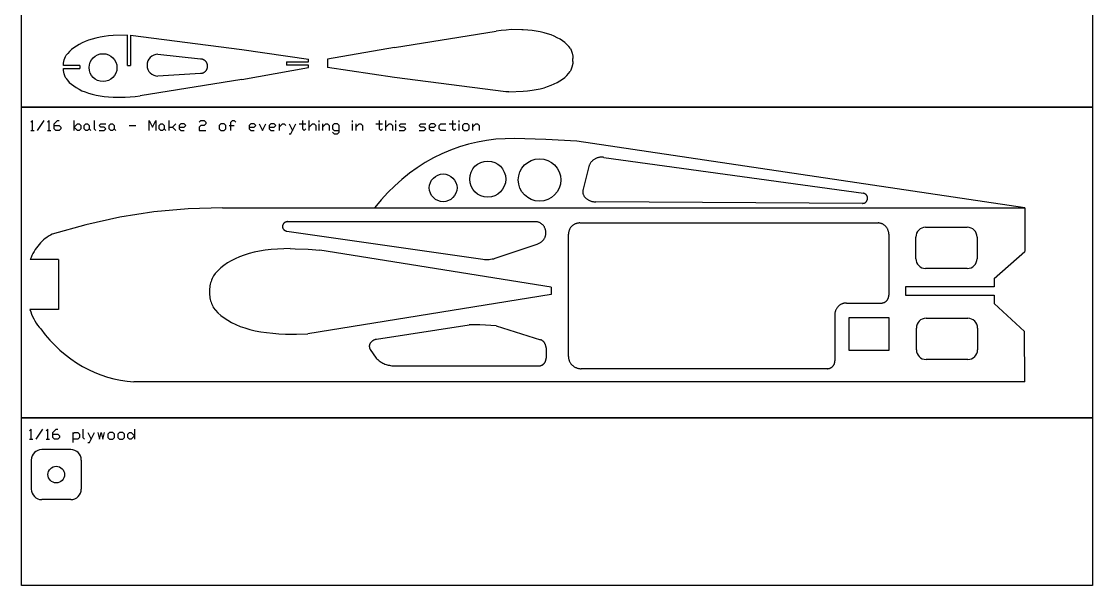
# Model space of a CAD drawing. Extents: x 0.4 to 69.6, y 0 to 36.6.
# Drawn here: x 37.49 to 69.64, y 0.1 to 17.03 of the extents above; entities that cross this region are included whole.
import ezdxf

# ---------------------------------------------------------------- set-up
doc = ezdxf.new("R2010")
doc.units = 0
doc.layers.get('0').update_dxf_attribs({"linetype": 'CONTINUOUS'})
doc.layers.add('OBJ', color=7, linetype='CONTINUOUS')

msp = doc.modelspace()

# ---------------------------------------------------------------- linework, layer by layer
at = {"color": 7, "linetype": 'CONTINUOUS'}
for p, q in [((48.683, 16.245, 0), (51.739, 16.739, 0)), ((52.511, 16.779, 0), (52.189, 16.782, 0)), ((40.67, 16.616, 0), (40.243, 16.603, 0)), ((40.67, 15.709, 0), (40.67, 16.616, 0)), ((40.763, 16.616, 0), (40.763, 15.709, 0)), ((44.103, 16.186, 0), (46.109, 15.892, 0)), ((48.683, 16.245, 0), (46.679, 15.892, 0)), ((41.586, 16.041, 0), (42.863, 15.908, 0)), ((45.448, 15.812, 0), (46.109, 15.812, 0)), ((45.448, 15.812, 0), (45.448, 15.719, 0)), ((46.109, 15.812, 0), (46.109, 15.892, 0)), ((46.679, 15.892, 0), (46.679, 15.642, 0)), ((54.037, 15.825, 0), (54.037, 15.918, 0)), ((39.241, 15.709, 0), (38.751, 15.709, 0)), ((38.751, 15.616, 0), (39.242, 15.616, 0)), ((39.242, 15.709, 0), (39.242, 15.616, 0)), ((40.67, 15.709, 0), (40.763, 15.709, 0)), ((42.863, 15.461, 0), (41.586, 15.385, 0)), ((44.105, 15.289, 0), (46.108, 15.642, 0)), ((46.108, 15.719, 0), (45.448, 15.719, 0)), ((46.108, 15.642, 0), (46.108, 15.719, 0)), ((48.685, 15.349, 0), (46.679, 15.642, 0)), ((44.105, 15.289, 0), (41.049, 14.795, 0)), ((52.118, 14.919, 0), (52.025, 14.919, 0)), ((52.118, 14.919, 0), (52.545, 14.931, 0)), ((40.277, 14.755, 0), (40.599, 14.752, 0)), ((67.599, 11.438, 0), (54.162, 13.433, 0)), ((54.966, 12.949, 0), (62.763, 11.871, 0)), ((54.519, 12.674, 0), (54.347, 11.995, 0)), ((62.734, 11.568, 0), (54.73, 11.613, 0)), ((43.523, 11.438, 0), (67.599, 11.438, 0)), ((43.523, 11.438, 0), (43.523, 11.438, 0)), ((43.523, 11.438, 0), (43.523, 11.438, 0)), ((43.523, 11.438, 0), (43.523, 11.438, 0)), ((43.523, 11.438, 0), (43.523, 11.438, 0)), ((43.523, 11.438, 0), (43.523, 11.438, 0)), ((43.523, 11.438, 0), (43.523, 11.438, 0)), ((43.523, 11.438, 0), (43.523, 11.438, 0)), ((43.523, 11.438, 0), (43.523, 11.438, 0)), ((67.599, 11.438, 0), (67.599, 10.119, 0)), ((45.486, 11.019, 0), (52.913, 11.019, 0)), ((54.246, 10.979, 0), (63.202, 10.979, 0)), ((45.458, 10.732, 0), (51.336, 9.889, 0)), ((53.906, 6.969, 0), (53.906, 10.646, 0)), ((63.52, 10.641, 0), (63.52, 8.808, 0)), ((64.625, 10.851, 0), (65.877, 10.851, 0)), ((51.709, 9.918, 0), (52.971, 10.345, 0)), ((64.332, 9.907, 0), (64.332, 10.559, 0)), ((66.17, 10.559, 0), (66.17, 9.907, 0)), ((45.557, 10.21, 0), (45.709, 10.207, 0)), ((45.709, 10.207, 0), (46.098, 10.191, 0)), ((46.098, 10.191, 0), (46.44, 10.163, 0)), ((53.387, 9.049, 0), (46.44, 10.163, 0)), ((66.681, 9.311, 0), (67.599, 10.119, 0)), ((38.6, 9.88), (37.755, 9.88)), ((38.6, 9.88), (38.6, 8.38)), ((43.304, 9.46, 0), (43.33, 9.489, 0)), ((65.877, 9.614, 0), (64.625, 9.614, 0)), ((53.387, 9.049, 0), (53.387, 8.831, 0)), ((66.681, 9.061, 0), (64.026, 9.061, 0)), ((64.026, 9.061, 0), (64.026, 8.811, 0)), ((66.681, 9.311, 0), (66.681, 9.061, 0)), ((43.131, 8.958, 0), (43.131, 8.865, 0)), ((53.387, 8.831, 0), (46.089, 7.652, 0)), ((64.026, 8.811, 0), (66.681, 8.811, 0)), ((64.026, 8.811, 0), (64.026, 8.811, 0)), ((64.026, 8.811, 0), (64.026, 8.811, 0)), ((64.026, 8.811, 0), (64.026, 8.811, 0)), ((64.026, 8.811, 0), (64.026, 8.811, 0)), ((64.026, 8.811, 0), (64.026, 8.811, 0)), ((64.026, 8.811, 0), (64.026, 8.811, 0)), ((64.026, 8.811, 0), (64.026, 8.811, 0)), ((64.026, 8.811, 0), (64.026, 8.811, 0)), ((66.681, 8.811, 0), (66.681, 8.561, 0)), ((38.6, 8.38), (37.745, 8.38)), ((62.248, 8.576, 0), (63.298, 8.576, 0)), ((66.683, 8.561, 0), (67.598, 7.724, 0)), ((61.9, 8.23, 0), (61.9, 6.838, 0)), ((62.322, 8.136, 0), (62.322, 7.159, 0)), ((63.528, 8.136, 0), (62.322, 8.136, 0)), ((63.528, 7.159, 0), (63.528, 8.136, 0)), ((63.528, 8.136, 0), (63.528, 8.136, 0)), ((63.528, 8.136, 0), (63.528, 8.136, 0)), ((63.528, 8.136, 0), (63.528, 8.136, 0)), ((63.528, 8.136, 0), (63.528, 8.136, 0)), ((63.528, 8.136, 0), (63.528, 8.136, 0)), ((63.528, 8.136, 0), (63.528, 8.136, 0)), ((63.528, 8.136, 0), (63.528, 8.136, 0)), ((63.528, 8.136, 0), (63.528, 8.136, 0)), ((64.64, 8.118, 0), (65.892, 8.118, 0)), ((48.149, 7.488, 0), (50.928, 7.92, 0)), ((51.734, 7.889, 0), (53.071, 7.473, 0)), ((64.347, 7.174, 0), (64.347, 7.826, 0)), ((66.185, 7.826, 0), (66.185, 7.174, 0)), ((67.599, 6.213, 0), (67.598, 7.724, 0)), ((45.614, 7.639, 0), (45.741, 7.642, 0)), ((45.741, 7.642, 0), (46.089, 7.652, 0)), ((47.958, 7.183, 0), (48.14, 6.919, 0)), ((53.234, 7.23, 0), (53.234, 6.92, 0)), ((62.322, 7.159, 0), (63.528, 7.159, 0)), ((65.892, 6.881, 0), (64.64, 6.881, 0)), ((48.676, 6.687, 0), (53.012, 6.687, 0)), ((61.678, 6.606, 0), (54.289, 6.606, 0)), ((67.599, 6.213, 0), (40.858, 6.213, 0))]:
    msp.add_line(p, q, dxfattribs=at)
at = {"color": 7, "linetype": 'CONTINUOUS', "ltscale": 0.25}
for p, q in [((39.405, 16.423, 0), (39.309, 16.384, 0)), ((39.505, 16.464, 0), (39.405, 16.423, 0)), ((39.611, 16.499, 0), (39.505, 16.464, 0)), ((39.727, 16.529, 0), (39.611, 16.499, 0)), ((39.848, 16.554, 0), (39.727, 16.529, 0)), ((39.975, 16.574, 0), (39.848, 16.554, 0)), ((40.106, 16.594, 0), (39.975, 16.574, 0)), ((40.243, 16.603, 0), (40.106, 16.594, 0)), ((40.763, 16.616, 0), (44.103, 16.186, 0)), ((38.929, 16.126, 0), (38.877, 16.068, 0)), ((38.99, 16.185, 0), (38.929, 16.126, 0)), ((39.061, 16.239, 0), (38.99, 16.185, 0)), ((39.137, 16.288, 0), (39.061, 16.239, 0)), ((39.218, 16.338, 0), (39.137, 16.288, 0)), ((39.309, 16.384, 0), (39.218, 16.338, 0)), ((53.963, 16.211, 0), (53.983, 16.169, 0)), ((53.983, 16.169, 0), (54.015, 16.077, 0)), ((54.015, 16.077, 0), (54.034, 15.981, 0)), ((38.751, 15.709, 0), (38.754, 15.771, 0)), ((38.754, 15.771, 0), (38.776, 15.876, 0)), ((38.776, 15.876, 0), (38.808, 15.972, 0)), ((38.808, 15.972, 0), (38.83, 16.011, 0)), ((38.877, 16.068, 0), (38.83, 16.011, 0)), ((54.034, 15.763, 0), (54.012, 15.659, 0)), ((54.034, 15.981, 0), (54.037, 15.918, 0)), ((54.037, 15.825, 0), (54.034, 15.763, 0)), ((38.754, 15.554, 0), (38.751, 15.616, 0)), ((38.773, 15.458, 0), (38.754, 15.554, 0)), ((38.805, 15.366, 0), (38.773, 15.458, 0)), ((53.859, 15.409, 0), (53.911, 15.467, 0)), ((53.911, 15.467, 0), (53.957, 15.523, 0)), ((53.98, 15.563, 0), (53.957, 15.523, 0)), ((54.012, 15.659, 0), (53.98, 15.563, 0)), ((38.825, 15.324, 0), (38.805, 15.366, 0)), ((52.025, 14.919, 0), (48.685, 15.349, 0)), ((53.282, 15.071, 0), (53.383, 15.111, 0)), ((53.383, 15.111, 0), (53.479, 15.151, 0)), ((53.479, 15.151, 0), (53.57, 15.196, 0)), ((53.57, 15.196, 0), (53.651, 15.246, 0)), ((53.651, 15.246, 0), (53.727, 15.295, 0)), ((53.727, 15.295, 0), (53.798, 15.35, 0)), ((53.798, 15.35, 0), (53.859, 15.409, 0)), ((52.545, 14.931, 0), (52.682, 14.94, 0)), ((52.682, 14.94, 0), (52.813, 14.961, 0)), ((52.813, 14.961, 0), (52.94, 14.98, 0)), ((52.94, 14.98, 0), (53.061, 15.005, 0)), ((53.061, 15.005, 0), (53.177, 15.036, 0)), ((53.177, 15.036, 0), (53.282, 15.071, 0)), ((44.172, 10.014, 0), (44.034, 9.964, 0)), ((44.319, 10.059, 0), (44.172, 10.014, 0)), ((44.476, 10.103, 0), (44.319, 10.059, 0)), ((44.637, 10.134, 0), (44.476, 10.103, 0)), ((44.807, 10.159, 0), (44.637, 10.134, 0)), ((44.987, 10.184, 0), (44.807, 10.159, 0)), ((45.175, 10.197, 0), (44.987, 10.184, 0)), ((45.364, 10.203, 0), (45.175, 10.197, 0)), ((45.557, 10.21, 0), (45.364, 10.203, 0)), ((43.564, 9.706, 0), (43.472, 9.631, 0)), ((43.67, 9.782, 0), (43.564, 9.706, 0)), ((43.781, 9.845, 0), (43.67, 9.782, 0)), ((43.9, 9.907, 0), (43.781, 9.845, 0)), ((44.034, 9.964, 0), (43.9, 9.907, 0)), ((43.304, 9.46, 0), (43.25, 9.389, 0)), ((43.39, 9.549, 0), (43.33, 9.489, 0)), ((43.472, 9.631, 0), (43.39, 9.549, 0))]:
    msp.add_line(p, q, dxfattribs=at)
at = {"color": 7, "linetype": 'CONTINUOUS', "flags": 128}
for points in [[(69.636, 14.451), (37.489, 14.451), (37.489, 29.002), (69.636, 29.002)], [(69.636, 5.135), (37.489, 5.135), (37.489, 14.451), (69.636, 14.451)], [(37.489, 5.135), (69.636, 5.135), (69.636, 0.097), (37.489, 0.097)]]:
    msp.add_lwpolyline(points, close=True, dxfattribs=at)
at = {"color": 7, "linetype": 'CONTINUOUS', "ltscale": 0.25, "flags": 128}
for points in [[(52.189, 16.782), (52.032, 16.769), (51.887, 16.757), (51.739, 16.739)], [(53.963, 16.211), (53.915, 16.272), (53.862, 16.339), (53.796, 16.392), (53.73, 16.444), (53.654, 16.495), (53.57, 16.538), (53.481, 16.587), (53.383, 16.622), (53.281, 16.656), (53.175, 16.69), (53.059, 16.715), (52.939, 16.74), (52.815, 16.758), (52.686, 16.769), (52.549, 16.779), (52.511, 16.779)], [(38.825, 15.324), (38.873, 15.262), (38.926, 15.195), (38.992, 15.143), (39.058, 15.091), (39.134, 15.04), (39.218, 14.996), (39.307, 14.948), (39.404, 14.913), (39.507, 14.879), (39.613, 14.845), (39.729, 14.819), (39.849, 14.794), (39.973, 14.776), (40.102, 14.765), (40.239, 14.756), (40.277, 14.755)], [(40.599, 14.752), (40.756, 14.766), (40.901, 14.778), (41.049, 14.795)], [(43.248, 8.438), (43.315, 8.359), (43.388, 8.284), (43.476, 8.205), (43.573, 8.134), (43.679, 8.064), (43.79, 7.994), (43.919, 7.934), (44.053, 7.874), (44.195, 7.828), (44.347, 7.783), (44.507, 7.746), (44.676, 7.711), (44.849, 7.688), (45.032, 7.667), (45.219, 7.652), (45.414, 7.645), (45.614, 7.639)]]:
    msp.add_lwpolyline(points, dxfattribs=at)
at = {"color": 7, "linetype": 'CONTINUOUS'}
for points in [[(42.863, 15.908), (42.874, 15.908), (42.884, 15.907), (42.895, 15.906), (42.906, 15.904), (42.916, 15.901), (42.926, 15.897), (42.937, 15.894), (42.947, 15.889), (42.956, 15.884), (42.966, 15.878), (42.975, 15.872), (42.984, 15.866), (42.992, 15.859), (43, 15.851), (43.008, 15.843), (43.016, 15.834), (43.023, 15.825), (43.029, 15.816), (43.035, 15.806), (43.041, 15.796), (43.046, 15.786), (43.051, 15.776), (43.055, 15.765), (43.058, 15.754), (43.061, 15.742), (43.064, 15.731), (43.066, 15.72), (43.067, 15.708), (43.068, 15.696), (43.068, 15.685), (43.068, 15.673), (43.067, 15.661), (43.066, 15.649), (43.064, 15.638), (43.061, 15.627), (43.058, 15.615), (43.055, 15.604), (43.051, 15.593), (43.046, 15.583), (43.041, 15.573), (43.035, 15.563), (43.029, 15.553), (43.023, 15.544), (43.016, 15.535), (43.008, 15.526), (43, 15.518), (42.992, 15.511), (42.984, 15.503), (42.975, 15.497), (42.966, 15.491), (42.956, 15.485), (42.947, 15.48), (42.937, 15.475), (42.926, 15.472), (42.916, 15.468), (42.906, 15.466), (42.895, 15.463), (42.884, 15.462), (42.874, 15.461), (42.863, 15.461)], [(43.25, 9.389), (43.23, 9.349), (43.212, 9.309), (43.195, 9.267), (43.18, 9.225), (43.167, 9.181), (43.156, 9.138), (43.147, 9.093), (43.139, 9.049), (43.134, 9.003), (43.131, 8.958)], [(43.131, 8.865), (43.134, 8.82), (43.139, 8.775), (43.147, 8.731), (43.156, 8.687), (43.167, 8.644), (43.179, 8.601), (43.194, 8.559), (43.21, 8.518), (43.229, 8.478), (43.248, 8.438)]]:
    msp.add_lwpolyline(points, dxfattribs=at)
at = {"linetype": 'BYBLOCK', "flags": 128}
for points in [[(37.822, 13.751), (37.822, 14.051), (37.772, 14.001)], [(37.972, 13.751), (38.172, 14.051)], [(38.322, 13.751), (38.322, 14.051), (38.272, 14.001)], [(38.472, 13.901), (38.622, 13.901), (38.672, 13.851), (38.672, 13.801), (38.622, 13.751), (38.522, 13.751), (38.472, 13.801), (38.472, 13.951), (38.572, 14.051), (38.622, 14.051)], [(39.072, 13.751), (39.072, 14.051)], [(39.072, 13.851), (39.172, 13.951), (39.222, 13.951), (39.272, 13.901), (39.272, 13.801), (39.222, 13.751), (39.172, 13.751), (39.072, 13.851)], [(39.522, 13.801), (39.472, 13.751), (39.422, 13.751), (39.372, 13.801), (39.372, 13.901), (39.422, 13.951), (39.472, 13.951), (39.522, 13.901), (39.522, 13.801), (39.572, 13.751)], [(39.672, 14.051), (39.672, 13.801), (39.722, 13.751)], [(39.822, 13.751), (39.972, 13.751), (40.022, 13.801), (39.972, 13.851), (39.872, 13.851), (39.822, 13.901), (39.872, 13.951), (40.022, 13.951)], [(40.272, 13.801), (40.222, 13.751), (40.172, 13.751), (40.122, 13.801), (40.122, 13.901), (40.172, 13.951), (40.222, 13.951), (40.272, 13.901), (40.272, 13.801), (40.322, 13.751)], [(40.722, 13.901), (40.922, 13.901)], [(41.322, 13.751), (41.322, 14.051), (41.422, 13.851), (41.522, 14.051), (41.522, 13.751)], [(41.772, 13.801), (41.722, 13.751), (41.672, 13.751), (41.622, 13.801), (41.622, 13.901), (41.672, 13.951), (41.722, 13.951), (41.772, 13.901), (41.772, 13.801), (41.822, 13.751)], [(41.922, 13.751), (41.922, 14.051)], [(41.922, 13.851), (42.022, 13.851), (42.122, 13.951)], [(42.022, 13.851), (42.122, 13.751)], [(42.222, 13.851), (42.372, 13.851), (42.422, 13.901), (42.372, 13.951), (42.272, 13.951), (42.222, 13.901), (42.222, 13.801), (42.272, 13.751), (42.372, 13.751)], [(42.822, 14.001), (42.872, 14.051), (42.972, 14.051), (43.022, 14.001), (43.022, 13.951), (42.972, 13.901), (42.872, 13.901), (42.822, 13.851), (42.822, 13.751), (43.022, 13.751)], [(43.472, 13.751), (43.572, 13.751), (43.622, 13.801), (43.622, 13.901), (43.572, 13.951), (43.472, 13.951), (43.422, 13.901), (43.422, 13.801), (43.472, 13.751)], [(43.722, 13.901), (43.872, 13.901)], [(43.772, 13.751), (43.772, 14.001), (43.822, 14.051), (43.872, 14.051), (43.922, 14.001)], [(44.322, 13.851), (44.472, 13.851), (44.522, 13.901), (44.472, 13.951), (44.372, 13.951), (44.322, 13.901), (44.322, 13.801), (44.372, 13.751), (44.472, 13.751)], [(44.622, 13.951), (44.722, 13.751), (44.822, 13.951)], [(44.922, 13.851), (45.072, 13.851), (45.122, 13.901), (45.072, 13.951), (44.972, 13.951), (44.922, 13.901), (44.922, 13.801), (44.972, 13.751), (45.072, 13.751)], [(45.222, 13.951), (45.222, 13.751)], [(45.222, 13.851), (45.322, 13.951), (45.372, 13.951), (45.422, 13.901)], [(45.522, 13.651), (45.572, 13.651), (45.722, 13.951)], [(45.522, 13.951), (45.622, 13.751)], [(45.822, 13.951), (46.022, 13.951)], [(45.922, 14.051), (45.922, 13.801), (45.972, 13.751), (46.022, 13.801)], [(46.122, 13.751), (46.122, 14.051)], [(46.122, 13.851), (46.222, 13.951), (46.272, 13.951), (46.322, 13.901), (46.322, 13.751)], [(46.422, 14.001), (46.422, 14.051)], [(46.422, 13.751), (46.422, 13.951)], [(46.522, 13.951), (46.522, 13.751)], [(46.522, 13.851), (46.622, 13.951), (46.672, 13.951), (46.722, 13.901), (46.722, 13.751)], [(46.822, 13.701), (46.872, 13.651), (46.972, 13.651), (47.022, 13.701), (47.022, 13.901), (46.972, 13.951), (46.872, 13.951), (46.822, 13.901), (46.822, 13.801), (46.872, 13.751), (47.022, 13.751)], [(47.422, 14.001), (47.422, 14.051)], [(47.422, 13.751), (47.422, 13.951)], [(47.522, 13.951), (47.522, 13.751)], [(47.522, 13.851), (47.622, 13.951), (47.672, 13.951), (47.722, 13.901), (47.722, 13.751)], [(48.122, 13.951), (48.322, 13.951)], [(48.222, 14.051), (48.222, 13.801), (48.272, 13.751), (48.322, 13.801)], [(48.422, 13.751), (48.422, 14.051)], [(48.422, 13.851), (48.522, 13.951), (48.572, 13.951), (48.622, 13.901), (48.622, 13.751)], [(48.722, 14.001), (48.722, 14.051)], [(48.722, 13.751), (48.722, 13.951)], [(48.822, 13.751), (48.972, 13.751), (49.022, 13.801), (48.972, 13.851), (48.872, 13.851), (48.822, 13.901), (48.872, 13.951), (49.022, 13.951)], [(49.422, 13.751), (49.572, 13.751), (49.622, 13.801), (49.572, 13.851), (49.472, 13.851), (49.422, 13.901), (49.472, 13.951), (49.622, 13.951)], [(49.722, 13.851), (49.872, 13.851), (49.922, 13.901), (49.872, 13.951), (49.772, 13.951), (49.722, 13.901), (49.722, 13.801), (49.772, 13.751), (49.872, 13.751)], [(50.222, 13.751), (50.072, 13.751), (50.022, 13.801), (50.022, 13.901), (50.072, 13.951), (50.222, 13.951)], [(50.322, 13.951), (50.522, 13.951)], [(50.422, 14.051), (50.422, 13.801), (50.472, 13.751), (50.522, 13.801)], [(50.622, 14.001), (50.622, 14.051)], [(50.622, 13.751), (50.622, 13.951)], [(50.772, 13.751), (50.872, 13.751), (50.922, 13.801), (50.922, 13.901), (50.872, 13.951), (50.772, 13.951), (50.722, 13.901), (50.722, 13.801), (50.772, 13.751)], [(51.022, 13.951), (51.022, 13.751)], [(51.022, 13.851), (51.122, 13.951), (51.172, 13.951), (51.222, 13.901), (51.222, 13.751)], [(37.772, 13.751), (37.872, 13.751)], [(38.272, 13.751), (38.372, 13.751)], [(37.778, 4.495), (37.778, 4.795), (37.728, 4.745)], [(37.928, 4.495), (38.128, 4.795)], [(38.278, 4.495), (38.278, 4.795), (38.228, 4.745)], [(38.428, 4.645), (38.578, 4.645), (38.628, 4.595), (38.628, 4.545), (38.578, 4.495), (38.478, 4.495), (38.428, 4.545), (38.428, 4.695), (38.528, 4.795), (38.578, 4.795)], [(39.028, 4.695), (39.028, 4.395)], [(39.028, 4.645), (39.078, 4.695), (39.178, 4.695), (39.228, 4.645), (39.228, 4.545), (39.178, 4.495), (39.028, 4.495)], [(39.328, 4.795), (39.328, 4.545), (39.378, 4.495)], [(39.478, 4.395), (39.528, 4.395), (39.678, 4.695)], [(39.478, 4.695), (39.578, 4.495)], [(39.778, 4.695), (39.828, 4.495), (39.878, 4.695), (39.928, 4.495), (39.978, 4.695)], [(40.128, 4.495), (40.228, 4.495), (40.278, 4.545), (40.278, 4.645), (40.228, 4.695), (40.128, 4.695), (40.078, 4.645), (40.078, 4.545), (40.128, 4.495)], [(40.428, 4.495), (40.528, 4.495), (40.578, 4.545), (40.578, 4.645), (40.528, 4.695), (40.428, 4.695), (40.378, 4.645), (40.378, 4.545), (40.428, 4.495)], [(40.878, 4.595), (40.778, 4.495), (40.728, 4.495), (40.678, 4.545), (40.678, 4.645), (40.728, 4.695), (40.778, 4.695), (40.878, 4.595)], [(40.878, 4.795), (40.878, 4.495)], [(37.728, 4.495), (37.828, 4.495)], [(38.228, 4.495), (38.328, 4.495)]]:
    msp.add_lwpolyline(points, dxfattribs=at)
at = {"color": 7, "linetype": 'CONTINUOUS', "flags": 128}
for points in [[(52.282, 13.511), (52.004, 13.509), (51.726, 13.491), (51.45, 13.458), (51.175, 13.408), (50.903, 13.343), (50.635, 13.263), (50.37, 13.167), (50.111, 13.056), (49.857, 12.93), (49.609, 12.79), (49.367, 12.637), (49.134, 12.469), (48.908, 12.288), (48.691, 12.095), (48.484, 11.889), (48.286, 11.672), (48.099, 11.444)], [(54.162, 13.433), (53.223, 13.488), (52.282, 13.511)], [(54.966, 12.949), (54.946, 12.952), (54.926, 12.953), (54.906, 12.954), (54.886, 12.954), (54.865, 12.952), (54.845, 12.95), (54.826, 12.947), (54.806, 12.943), (54.786, 12.938), (54.767, 12.932), (54.749, 12.925), (54.73, 12.917), (54.712, 12.908), (54.695, 12.899), (54.678, 12.889), (54.662, 12.877), (54.646, 12.865), (54.631, 12.853), (54.616, 12.839), (54.603, 12.825), (54.59, 12.81), (54.578, 12.795), (54.567, 12.779), (54.556, 12.763), (54.547, 12.746), (54.539, 12.728), (54.531, 12.711), (54.524, 12.693), (54.519, 12.674)], [(54.347, 11.995), (54.343, 11.979), (54.339, 11.964), (54.337, 11.948), (54.336, 11.932), (54.336, 11.916), (54.337, 11.9), (54.338, 11.884), (54.341, 11.868), (54.345, 11.853), (54.35, 11.837), (54.356, 11.822), (54.364, 11.807), (54.372, 11.792), (54.381, 11.778), (54.391, 11.764), (54.401, 11.751), (54.413, 11.737), (54.426, 11.725), (54.439, 11.713), (54.453, 11.701), (54.468, 11.69), (54.484, 11.68), (54.5, 11.671), (54.517, 11.662), (54.535, 11.653), (54.553, 11.646), (54.571, 11.639), (54.59, 11.633), (54.61, 11.628), (54.629, 11.623), (54.649, 11.62), (54.669, 11.617), (54.689, 11.615), (54.71, 11.613), (54.73, 11.613)], [(62.734, 11.568), (62.742, 11.568), (62.749, 11.569), (62.757, 11.57), (62.765, 11.571), (62.772, 11.573), (62.78, 11.575), (62.787, 11.578), (62.794, 11.581), (62.801, 11.584), (62.808, 11.588), (62.815, 11.592), (62.821, 11.596), (62.827, 11.601), (62.833, 11.606), (62.839, 11.612), (62.844, 11.617), (62.849, 11.623), (62.854, 11.629), (62.858, 11.636), (62.863, 11.642), (62.866, 11.649), (62.87, 11.656), (62.873, 11.664), (62.876, 11.671), (62.878, 11.679), (62.88, 11.686), (62.881, 11.694), (62.883, 11.702), (62.883, 11.71), (62.884, 11.717), (62.884, 11.725), (62.883, 11.733), (62.882, 11.741), (62.881, 11.749), (62.88, 11.757), (62.878, 11.764), (62.875, 11.772), (62.872, 11.779), (62.869, 11.786), (62.866, 11.793), (62.862, 11.8), (62.858, 11.807), (62.853, 11.813), (62.848, 11.819), (62.843, 11.825), (62.838, 11.831), (62.832, 11.836), (62.826, 11.841), (62.82, 11.846), (62.813, 11.85), (62.807, 11.854), (62.8, 11.858), (62.793, 11.861), (62.786, 11.864), (62.778, 11.867), (62.771, 11.869), (62.763, 11.871)], [(43.523, 11.438), (42.493, 11.406), (41.464, 11.309), (40.44, 11.149), (39.422, 10.926), (38.412, 10.639)], [(45.486, 11.019), (45.478, 11.019), (45.47, 11.018), (45.461, 11.017), (45.453, 11.016), (45.445, 11.015), (45.437, 11.013), (45.43, 11.01), (45.422, 11.008), (45.414, 11.005), (45.407, 11.001), (45.4, 10.997), (45.393, 10.993), (45.387, 10.989), (45.38, 10.984), (45.374, 10.979), (45.368, 10.974), (45.363, 10.968), (45.358, 10.963), (45.353, 10.957), (45.348, 10.95), (45.344, 10.944), (45.34, 10.937), (45.337, 10.93), (45.334, 10.924), (45.331, 10.916), (45.329, 10.909), (45.327, 10.902), (45.326, 10.895), (45.325, 10.887), (45.325, 10.88), (45.324, 10.872), (45.325, 10.865), (45.326, 10.857), (45.327, 10.85), (45.328, 10.842), (45.33, 10.835), (45.333, 10.828), (45.336, 10.821), (45.339, 10.814), (45.343, 10.807), (45.347, 10.801), (45.351, 10.795), (45.356, 10.788), (45.361, 10.783), (45.366, 10.777), (45.372, 10.772), (45.378, 10.766), (45.384, 10.762), (45.391, 10.757), (45.397, 10.753), (45.404, 10.749), (45.412, 10.746), (45.419, 10.742), (45.427, 10.74), (45.434, 10.737), (45.442, 10.735), (45.45, 10.733), (45.458, 10.732)], [(53.231, 10.679), (53.231, 10.696), (53.23, 10.713), (53.228, 10.73), (53.225, 10.747), (53.221, 10.764), (53.217, 10.781), (53.212, 10.797), (53.206, 10.813), (53.199, 10.828), (53.192, 10.844), (53.183, 10.859), (53.175, 10.873), (53.165, 10.887), (53.155, 10.9), (53.144, 10.913), (53.133, 10.925), (53.121, 10.937), (53.108, 10.947), (53.095, 10.958), (53.082, 10.967), (53.068, 10.976), (53.053, 10.984), (53.039, 10.991), (53.023, 10.997), (53.008, 11.003), (52.993, 11.008), (52.977, 11.012), (52.961, 11.015), (52.945, 11.017), (52.929, 11.018), (52.913, 11.019)], [(54.246, 10.979), (54.229, 10.979), (54.211, 10.977), (54.193, 10.975), (54.176, 10.972), (54.158, 10.968), (54.141, 10.963), (54.125, 10.957), (54.108, 10.95), (54.092, 10.943), (54.076, 10.935), (54.061, 10.925), (54.046, 10.916), (54.032, 10.905), (54.019, 10.894), (54.006, 10.882), (53.994, 10.869), (53.982, 10.856), (53.971, 10.842), (53.961, 10.828), (53.952, 10.813), (53.943, 10.797), (53.936, 10.782), (53.929, 10.766), (53.923, 10.749), (53.918, 10.732), (53.914, 10.716), (53.91, 10.698), (53.908, 10.681), (53.907, 10.664), (53.906, 10.646)], [(63.52, 10.641), (63.52, 10.658), (63.519, 10.675), (63.517, 10.692), (63.514, 10.709), (63.511, 10.726), (63.506, 10.742), (63.501, 10.758), (63.495, 10.774), (63.488, 10.79), (63.481, 10.805), (63.473, 10.82), (63.464, 10.834), (63.454, 10.848), (63.444, 10.861), (63.433, 10.874), (63.422, 10.886), (63.41, 10.897), (63.398, 10.908), (63.384, 10.918), (63.371, 10.928), (63.357, 10.937), (63.343, 10.945), (63.328, 10.952), (63.313, 10.958), (63.298, 10.964), (63.282, 10.968), (63.266, 10.972), (63.25, 10.975), (63.234, 10.977), (63.218, 10.979), (63.202, 10.979)], [(38.412, 10.639), (38.358, 10.611), (38.305, 10.581), (38.253, 10.547), (38.203, 10.51), (38.154, 10.471), (38.107, 10.429), (38.062, 10.384), (38.019, 10.336), (37.978, 10.286), (37.939, 10.234), (37.902, 10.18), (37.868, 10.123), (37.836, 10.065), (37.806, 10.005), (37.779, 9.943), (37.755, 9.88)], [(52.971, 10.345), (52.991, 10.353), (53.01, 10.362), (53.029, 10.371), (53.047, 10.381), (53.064, 10.392), (53.081, 10.404), (53.097, 10.416), (53.113, 10.429), (53.127, 10.443), (53.141, 10.457), (53.154, 10.472), (53.166, 10.487), (53.177, 10.503), (53.187, 10.519), (53.196, 10.536), (53.204, 10.553), (53.211, 10.57), (53.217, 10.588), (53.222, 10.606), (53.226, 10.624), (53.229, 10.642), (53.23, 10.661), (53.231, 10.679)], [(51.336, 9.889), (51.383, 9.884), (51.43, 9.883), (51.477, 9.883), (51.524, 9.886), (51.571, 9.891), (51.617, 9.898), (51.663, 9.907), (51.709, 9.918)], [(63.298, 8.576), (63.31, 8.576), (63.321, 8.577), (63.333, 8.579), (63.344, 8.581), (63.356, 8.584), (63.367, 8.588), (63.378, 8.592), (63.389, 8.597), (63.399, 8.602), (63.409, 8.608), (63.419, 8.614), (63.429, 8.621), (63.438, 8.628), (63.447, 8.636), (63.455, 8.645), (63.463, 8.653), (63.471, 8.663), (63.478, 8.672), (63.485, 8.682), (63.491, 8.693), (63.496, 8.703), (63.501, 8.714), (63.506, 8.725), (63.51, 8.737), (63.513, 8.748), (63.516, 8.76), (63.518, 8.772), (63.519, 8.784), (63.52, 8.796), (63.52, 8.808)], [(37.745, 8.38), (37.768, 8.309), (37.794, 8.24), (37.824, 8.171), (37.857, 8.104), (37.894, 8.039), (37.933, 7.976), (37.976, 7.914), (38.022, 7.854), (38.07, 7.797)], [(62.248, 8.576), (62.229, 8.575), (62.211, 8.574), (62.193, 8.571), (62.175, 8.568), (62.158, 8.564), (62.14, 8.559), (62.123, 8.553), (62.106, 8.546), (62.09, 8.538), (62.074, 8.529), (62.059, 8.52), (62.044, 8.51), (62.029, 8.499), (62.015, 8.487), (62.002, 8.474), (61.99, 8.461), (61.978, 8.447), (61.967, 8.433), (61.956, 8.418), (61.947, 8.403), (61.938, 8.387), (61.93, 8.37), (61.924, 8.354), (61.917, 8.337), (61.912, 8.319), (61.908, 8.302), (61.905, 8.284), (61.902, 8.266), (61.901, 8.248), (61.9, 8.23)], [(38.07, 7.797), (38.203, 7.626), (38.344, 7.463), (38.491, 7.309), (38.646, 7.163), (38.806, 7.027), (38.972, 6.9), (39.144, 6.783), (39.321, 6.676), (39.502, 6.579), (39.688, 6.493), (39.877, 6.418), (40.069, 6.355), (40.263, 6.302), (40.46, 6.261), (40.658, 6.231), (40.858, 6.213)], [(51.734, 7.889), (51.574, 7.905), (51.413, 7.916), (51.251, 7.923), (51.089, 7.924), (50.928, 7.92)], [(48.149, 7.488), (48.135, 7.485), (48.121, 7.482), (48.107, 7.478), (48.094, 7.474), (48.081, 7.469), (48.068, 7.464), (48.056, 7.458), (48.044, 7.452), (48.033, 7.445), (48.022, 7.438), (48.011, 7.43), (48.001, 7.422), (47.992, 7.413), (47.983, 7.405), (47.975, 7.395), (47.967, 7.386), (47.96, 7.376), (47.954, 7.366), (47.948, 7.356), (47.944, 7.345), (47.939, 7.335), (47.936, 7.324), (47.933, 7.313), (47.931, 7.302), (47.93, 7.291), (47.929, 7.28), (47.93, 7.268), (47.931, 7.257), (47.932, 7.246), (47.935, 7.235), (47.938, 7.224), (47.942, 7.214), (47.946, 7.203), (47.952, 7.193), (47.958, 7.183)], [(53.234, 7.23), (53.234, 7.244), (53.233, 7.257), (53.231, 7.27), (53.228, 7.283), (53.225, 7.296), (53.222, 7.308), (53.218, 7.321), (53.213, 7.333), (53.207, 7.345), (53.202, 7.356), (53.195, 7.368), (53.188, 7.379), (53.181, 7.389), (53.173, 7.399), (53.164, 7.409), (53.155, 7.418), (53.146, 7.427), (53.136, 7.435), (53.126, 7.443), (53.116, 7.45), (53.105, 7.457), (53.094, 7.463), (53.083, 7.468), (53.071, 7.473)], [(48.14, 6.919), (48.16, 6.898), (48.181, 6.877), (48.204, 6.857), (48.229, 6.839), (48.254, 6.821), (48.281, 6.804), (48.309, 6.788), (48.339, 6.773), (48.369, 6.759), (48.4, 6.746), (48.433, 6.734), (48.466, 6.724), (48.5, 6.715), (48.534, 6.707), (48.569, 6.7), (48.604, 6.695), (48.64, 6.69), (48.676, 6.687)], [(53.012, 6.687), (53.023, 6.688), (53.035, 6.689), (53.047, 6.691), (53.058, 6.693), (53.069, 6.696), (53.081, 6.699), (53.092, 6.704), (53.102, 6.708), (53.113, 6.714), (53.123, 6.719), (53.133, 6.726), (53.143, 6.733), (53.152, 6.74), (53.161, 6.748), (53.169, 6.756), (53.177, 6.765), (53.185, 6.775), (53.192, 6.784), (53.198, 6.794), (53.205, 6.804), (53.21, 6.815), (53.215, 6.826), (53.22, 6.837), (53.223, 6.849), (53.227, 6.86), (53.229, 6.872), (53.232, 6.884), (53.233, 6.896), (53.234, 6.908), (53.234, 6.92)], [(53.906, 6.969), (53.907, 6.95), (53.908, 6.931), (53.911, 6.912), (53.915, 6.894), (53.919, 6.875), (53.925, 6.857), (53.932, 6.839), (53.939, 6.821), (53.948, 6.804), (53.958, 6.787), (53.968, 6.771), (53.979, 6.755), (53.992, 6.74), (54.005, 6.726), (54.019, 6.712), (54.033, 6.699), (54.048, 6.687), (54.064, 6.675), (54.081, 6.664), (54.098, 6.654), (54.116, 6.645), (54.134, 6.637), (54.152, 6.63), (54.171, 6.623), (54.19, 6.618), (54.21, 6.614), (54.23, 6.61), (54.249, 6.608), (54.269, 6.606), (54.289, 6.606)], [(61.678, 6.606), (61.69, 6.606), (61.701, 6.607), (61.713, 6.609), (61.724, 6.611), (61.736, 6.614), (61.747, 6.618), (61.758, 6.622), (61.769, 6.627), (61.779, 6.632), (61.789, 6.638), (61.799, 6.644), (61.809, 6.651), (61.818, 6.658), (61.827, 6.666), (61.835, 6.675), (61.843, 6.684), (61.851, 6.693), (61.858, 6.702), (61.865, 6.712), (61.871, 6.723), (61.876, 6.733), (61.881, 6.744), (61.886, 6.755), (61.89, 6.767), (61.893, 6.778), (61.896, 6.79), (61.898, 6.802), (61.899, 6.814), (61.9, 6.826), (61.9, 6.838)]]:
    msp.add_lwpolyline(points, dxfattribs=at)
at = {"color": 7, "linetype": 'CONTINUOUS'}
for centre, radius in [((39.939, 15.641, 0), 0.418), ((53.039, 12.27, 0), 0.637), ((51.483, 12.297, 0), 0.541), ((50.146, 12.033, 0), 0.416)]:
    msp.add_circle(centre, radius, dxfattribs=at)
for centre, radius, start, end in [((41.586, 15.713, 0), 0.328, 90, 270), ((64.625, 10.558, 0), 0.293, 90, 180), ((65.877, 10.558, 0), 0.293, 0, 90), ((64.625, 9.907, 0), 0.293, 180, 270), ((65.877, 9.907, 0), 0.293, -90, 0), ((64.64, 7.826, 0), 0.293, 90, 180), ((65.892, 7.826, 0), 0.293, 0, 90), ((64.64, 7.174, 0), 0.293, 180, 270), ((65.892, 7.174, 0), 0.293, -90, 0)]:
    msp.add_arc(centre, radius, start, end, dxfattribs=at)
at = {"layer": 'OBJ', "color": 7}
for p, q in [((37.785, 3.865, 0), (37.785, 3.378, 0)), ((38.348, 4.177, 0), (38.098, 4.177, 0)), ((38.973, 4.177, 0), (38.348, 4.177, 0)), ((39.285, 3.865, 0), (39.285, 3.378, 0)), ((37.785, 3.378, 0), (37.785, 2.99, 0)), ((39.285, 3.378, 0), (39.285, 2.99, 0)), ((38.348, 2.677, 0), (38.098, 2.677, 0)), ((38.973, 2.677, 0), (38.348, 2.677, 0))]:
    msp.add_line(p, q, dxfattribs=at)
msp.add_circle((38.535, 3.427, 0), 0.25, dxfattribs=at)
for centre, start, end in [((38.098, 3.865, 0), 90, 180), ((38.973, 3.865, 0), 0, 90), ((38.098, 2.99, 0), 180, 270), ((38.973, 2.99, 0), -90, 0)]:
    msp.add_arc(centre, 0.312, start, end, dxfattribs=at)

doc.saveas('drawing.dxf')
